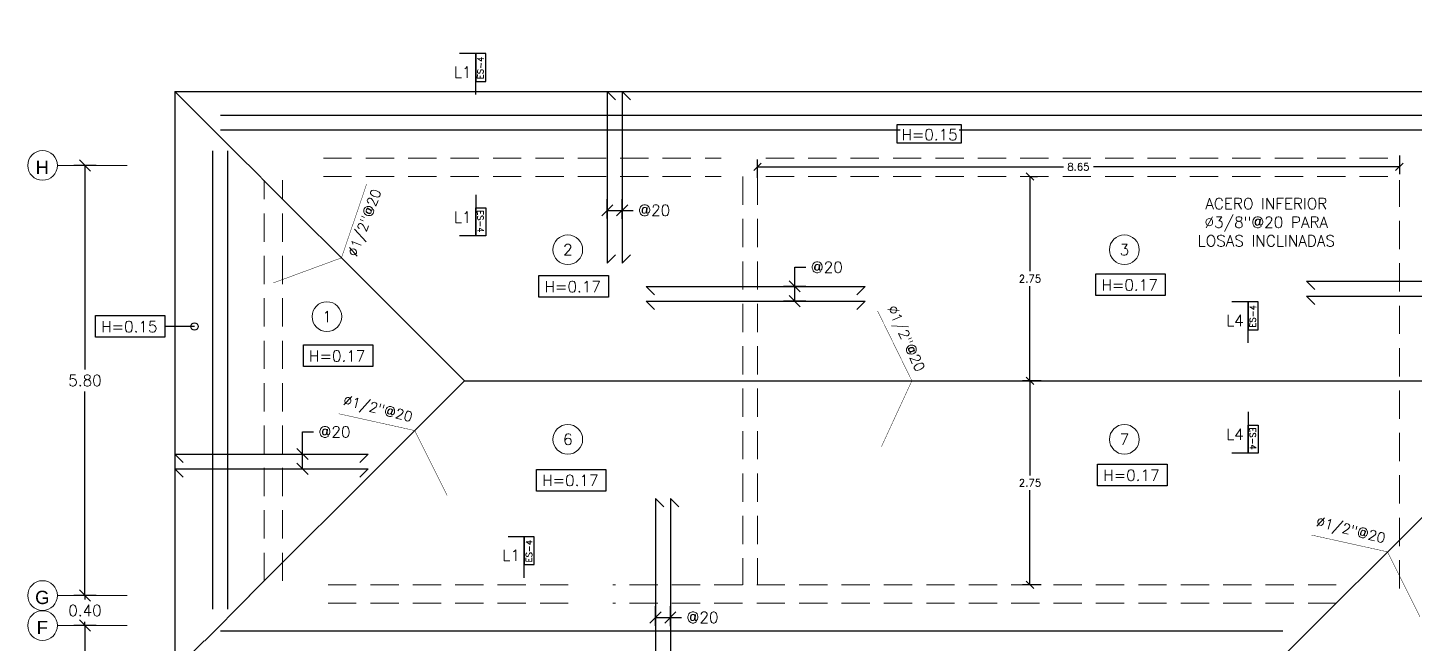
# Model space of a CAD drawing. Header units: metres. Extents: x -44 to 358, y -286 to 66.
# Drawn here: x 112.18 to 130.87, y -26.57 to -18.27 of the extents above; entities that cross this region are included whole.
import ezdxf
from ezdxf.enums import TextEntityAlignment as Align

# ---------------------------------------------------------------- set-up
doc = ezdxf.new("R2010")
doc.units = ezdxf.units.M
doc.header["$LTSCALE"] = 0.3
doc.header["$PDMODE"] = 3
doc.linetypes.add('Grid Line 1_2_', pattern=[22.225, 12.7, -3.175, 3.175, -3.175])
doc.linetypes.add('HIDDEN', pattern=[9.525, 6.35, -3.175])
for name, color, linetype, lineweight in [('0-S-GRID', 1, 'Continuous', 9), ('0-S-GRID-IDEN', 1, 'Continuous', 9), ('Columnas', 7, 'Continuous', 18), ('VIGAS', 1, 'HIDDEN', 15)]:
    doc.layers.add(name, color=color, linetype=linetype, lineweight=lineweight)
for name, color, linetype in [('ACERO', 5, 'Continuous'), ('BP', 3, 'Continuous'), ('DIMCOL', 4, 'Continuous'), ('DIMTEXTO', 4, 'Continuous'), ('REBAR', 5, 'Continuous'), ('TEXTOS', 4, 'Continuous')]:
    doc.layers.add(name, color=color, linetype=linetype)
doc.styles.add('Arial_2', font='arial.ttf', dxfattribs={"height": 0.2})
doc.styles.add('SMPLEX', font='simplex.shx')
doc.dimstyles.new('DIM-50', dxfattribs={"dimscale": 0.5, "dimtxt": 0.2, "dimasz": 0.2, "dimexe": 0.2, "dimexo": 0.2, "dimgap": 0.1, "dimtad": 0, "dimtih": 1, "dimtoh": 1, "dimzin": 0, "dimdsep": 46, "dimtxsty": 'SMPLEX', "dimblk1": 'OBLIQUE', "dimblk2": 'OBLIQUE', "dimsah": 1, "dimcen": 0.2, "dimclrd": 4, "dimclre": 4, "dimclrt": 4, "dimadec": 0, "dimazin": 0, "dimtfac": 1, "dimtmove": 0, "dimatfit": 3, "dimldrblk": 'OPEN30', "dimfxl": 0.3, "dimfxlon": 1, "dimtfill": 1, "dimtolj": 1, "dimtzin": 0, "dimarcsym": 0})
doc.dimstyles.new('DIM-75', dxfattribs={"dimscale": 0.75, "dimtxt": 0.2, "dimasz": 0.2, "dimexe": 0.2, "dimexo": 0.2, "dimgap": 0.1, "dimtad": 0, "dimtih": 1, "dimtoh": 1, "dimzin": 0, "dimdsep": 46, "dimtxsty": 'SMPLEX', "dimblk1": 'OBLIQUE', "dimblk2": 'OBLIQUE', "dimsah": 1, "dimcen": 0.2, "dimclrd": 4, "dimclre": 4, "dimclrt": 4, "dimadec": 0, "dimazin": 0, "dimtfac": 1, "dimtmove": 0, "dimatfit": 3, "dimldrblk": 'OBLIQUE', "dimfxl": 0.2, "dimfxlon": 1, "dimtfill": 1, "dimtolj": 1, "dimtzin": 0, "dimarcsym": 0})

# ---------------------------------------------------------------- blocks, each defined once
blk = doc.blocks.new('_OBLIQUE')
at = {"color": 0, "linetype": 'ByBlock'}
blk.add_line((-0.5, -0.5), (0.5, 0.5), dxfattribs=at)
blk = doc.blocks.new('*D1025')
at = {"layer": 'DEFPOINTS', "color": 0, "ltscale": 0.2, "transparency": 16777216}
for p in [(112.955, -26.328), (113.268, -26.328), (113.268, -31.922)]:
    blk.add_point(p, dxfattribs=at)
at = {"layer": 'DIMTEXTO', "color": 4, "lineweight": -2, "ltscale": 0.2, "transparency": 16777216}
for p, q in [((113.105, -26.328), (112.805, -26.328)), ((112.955, -26.328), (112.955, -28.975)), ((112.955, -31.922), (112.955, -29.275)), ((113.105, -31.922), (112.805, -31.922))]:
    blk.add_line(p, q, dxfattribs=at)
at = {"layer": 'DIMTEXTO', "color": 4, "lineweight": -2, "ltscale": 0.2, "transparency": 16777216, "xscale": 0.15, "yscale": 0.15, "zscale": 0.15}
for p, rotation in [((112.955, -26.328), 90), ((112.955, -31.922), 270)]:
    blk.add_blockref('_OBLIQUE', p, dxfattribs=dict(at, rotation=rotation))
at = {"layer": 'DIMTEXTO', "color": 4, "ltscale": 0.2, "transparency": 16777216, "insert": (112.955, -29.125), "char_height": 0.15, "attachment_point": 5, "style": 'SMPLEX', "bg_fill": 3, "box_fill_scale": 1.1, "bg_fill_color": 256, "bg_fill_true_color": 13158600, "bg_fill_transparency": 0}
blk.add_mtext('\\A1;5.59', dxfattribs=at)
blk = doc.blocks.new('*D1026')
at = {"layer": 'DEFPOINTS', "color": 0, "ltscale": 0.2, "transparency": 16777216}
for p in [(112.955, -25.924), (113.268, -25.924), (113.268, -26.328)]:
    blk.add_point(p, dxfattribs=at)
at = {"layer": 'DIMTEXTO', "color": 4, "lineweight": -2, "ltscale": 0.2, "transparency": 16777216}
for p, q in [((112.955, -25.924), (112.955, -25.774)), ((113.105, -25.924), (112.805, -25.924)), ((112.955, -25.924), (112.955, -25.976)), ((113.105, -26.328), (112.805, -26.328)), ((112.955, -26.328), (112.955, -26.276)), ((112.955, -26.328), (112.955, -26.478))]:
    blk.add_line(p, q, dxfattribs=at)
at = {"layer": 'DIMTEXTO', "color": 4, "lineweight": -2, "ltscale": 0.2, "transparency": 16777216, "xscale": 0.15, "yscale": 0.15, "zscale": 0.15}
for p, rotation in [((112.955, -25.924), 270), ((112.955, -26.328), 90)]:
    blk.add_blockref('_OBLIQUE', p, dxfattribs=dict(at, rotation=rotation))
at = {"layer": 'DIMTEXTO', "color": 4, "ltscale": 0.2, "transparency": 16777216, "insert": (112.955, -26.126), "char_height": 0.15, "attachment_point": 5, "style": 'SMPLEX', "bg_fill": 3, "box_fill_scale": 1.1, "bg_fill_color": 256, "bg_fill_true_color": 13158600, "bg_fill_transparency": 0}
blk.add_mtext('\\A1;0.40', dxfattribs=at)
blk = doc.blocks.new('*D1027')
at = {"layer": 'DEFPOINTS', "color": 0, "ltscale": 0.2, "transparency": 16777216}
for p in [(112.955, -20.128), (113.268, -20.128), (113.268, -25.924)]:
    blk.add_point(p, dxfattribs=at)
at = {"layer": 'DIMTEXTO', "color": 4, "lineweight": -2, "ltscale": 0.2, "transparency": 16777216}
for p, q in [((113.105, -20.128), (112.805, -20.128)), ((112.955, -20.128), (112.955, -22.876)), ((112.955, -25.924), (112.955, -23.176)), ((113.105, -25.924), (112.805, -25.924))]:
    blk.add_line(p, q, dxfattribs=at)
at = {"layer": 'DIMTEXTO', "color": 4, "lineweight": -2, "ltscale": 0.2, "transparency": 16777216, "xscale": 0.15, "yscale": 0.15, "zscale": 0.15}
for p, rotation in [((112.955, -20.128), 90), ((112.955, -25.924), 270)]:
    blk.add_blockref('_OBLIQUE', p, dxfattribs=dict(at, rotation=rotation))
at = {"layer": 'DIMTEXTO', "color": 4, "ltscale": 0.2, "transparency": 16777216, "insert": (112.955, -23.026), "char_height": 0.15, "attachment_point": 5, "style": 'SMPLEX', "bg_fill": 3, "box_fill_scale": 1.1, "bg_fill_color": 256, "bg_fill_true_color": 13158600, "bg_fill_transparency": 0}
blk.add_mtext('\\A1;5.80', dxfattribs=at)
blk = doc.blocks.new('*D1033')
at = {"layer": 'DEFPOINTS', "color": 0, "transparency": 16777216}
for p in [(115.213, -24.017), (115.886, -24.017), (115.213, -24.217)]:
    blk.add_point(p, dxfattribs=at)
at = {"layer": 'DIMTEXTO', "color": 4, "lineweight": -2, "transparency": 16777216}
for p, q in [((115.886, -24.017), (115.886, -23.719)), ((115.886, -23.719), (116.036, -23.719)), ((115.736, -24.017), (116.036, -24.017)), ((115.886, -24.217), (115.886, -24.017)), ((115.736, -24.217), (116.036, -24.217))]:
    blk.add_line(p, q, dxfattribs=at)
at = {"layer": 'DIMTEXTO', "color": 4, "lineweight": -2, "transparency": 16777216, "xscale": 0.15, "yscale": 0.15, "zscale": 0.15}
for p, rotation in [((115.886, -24.017), 90), ((115.886, -24.217), 270)]:
    blk.add_blockref('_OBLIQUE', p, dxfattribs=dict(at, rotation=rotation))
at = {"layer": 'DIMTEXTO', "color": 4, "transparency": 16777216, "insert": (116.318, -23.719), "char_height": 0.15, "attachment_point": 5, "style": 'SMPLEX', "bg_fill": 3, "box_fill_scale": 1.1, "bg_fill_color": 256, "bg_fill_true_color": 13158600, "bg_fill_transparency": 0}
blk.add_mtext('\\A1;@20', dxfattribs=at)
blk = doc.blocks.new('*D1046')
at = {"layer": 'ACERO', "color": 4, "lineweight": -2, "ltscale": 0.2, "transparency": 16777216}
for p, q in [((125.69, -20.278), (125.79, -20.278)), ((125.69, -20.278), (125.69, -21.554)), ((125.69, -23.03), (125.69, -21.754)), ((125.69, -23.03), (125.79, -23.03))]:
    blk.add_line(p, q, dxfattribs=at)
at = {"layer": 'DEFPOINTS', "color": 0, "ltscale": 0.2, "transparency": 16777216}
for p in [(125.69, -20.278), (125.69, -23.03), (125.69, -23.03)]:
    blk.add_point(p, dxfattribs=at)
at = {"layer": 'ACERO', "color": 4, "lineweight": -2, "ltscale": 0.2, "transparency": 16777216, "xscale": 0.1, "yscale": 0.1, "zscale": 0.1}
for p, rotation in [((125.69, -20.278), 90), ((125.69, -23.03), 270)]:
    blk.add_blockref('_OBLIQUE', p, dxfattribs=dict(at, rotation=rotation))
at = {"layer": 'ACERO', "color": 4, "ltscale": 0.2, "transparency": 16777216, "insert": (125.69, -21.654), "char_height": 0.1, "attachment_point": 5, "style": 'SMPLEX', "bg_fill": 3, "box_fill_scale": 1.1, "bg_fill_color": 256, "bg_fill_true_color": 13158600, "bg_fill_transparency": 0}
blk.add_mtext('\\A1;2.75', dxfattribs=at)
blk = doc.blocks.new('_Open30')
at = {"color": 0, "lineweight": -2}
for p, q in [((-1, 0.27), (0, 0)), ((0, 0), (-1, -0.27)), ((0, 0), (-1, 0))]:
    blk.add_line(p, q, dxfattribs=at)
blk = doc.blocks.new('*D1047')
at = {"layer": 'ACERO', "color": 4, "lineweight": -2, "ltscale": 0.2, "transparency": 16777216}
for p, q in [((122.019, -20.296), (122.019, -20.046)), ((122.019, -20.146), (126.141, -20.146)), ((130.668, -20.146), (126.546, -20.146)), ((130.668, -19.996), (130.668, -20.246))]:
    blk.add_line(p, q, dxfattribs=at)
at = {"layer": 'DEFPOINTS', "color": 0, "ltscale": 0.2, "transparency": 16777216}
for p in [(130.668, 0), (130.668, -20.146), (122.019, -20.508)]:
    blk.add_point(p, dxfattribs=at)
at = {"layer": 'ACERO', "color": 4, "lineweight": -2, "ltscale": 0.2, "transparency": 16777216, "xscale": 0.1, "yscale": 0.1, "zscale": 0.1, "rotation": 180}
blk.add_blockref('_OBLIQUE', (122.019, -20.146), dxfattribs=at)
at = {"layer": 'ACERO', "color": 4, "lineweight": -2, "ltscale": 0.2, "transparency": 16777216, "xscale": 0.1, "yscale": 0.1, "zscale": 0.1}
blk.add_blockref('_OBLIQUE', (130.668, -20.146), dxfattribs=at)
at = {"layer": 'ACERO', "color": 4, "ltscale": 0.2, "transparency": 16777216, "insert": (126.343, -20.146), "char_height": 0.1, "attachment_point": 5, "style": 'SMPLEX', "bg_fill": 3, "box_fill_scale": 1.1, "bg_fill_color": 256, "bg_fill_true_color": 13158600, "bg_fill_transparency": 0}
blk.add_mtext('\\A1;8.65', dxfattribs=at)
blk = doc.blocks.new('*D1055')
at = {"layer": 'DEFPOINTS', "color": 0, "transparency": 16777216}
for p in [(119.994, -20.733), (119.994, -20.994), (120.194, -20.999)]:
    blk.add_point(p, dxfattribs=at)
at = {"layer": 'DIMTEXTO', "color": 4, "lineweight": -2, "transparency": 16777216}
for p, q in [((119.994, -20.844), (119.994, -20.583)), ((119.994, -20.733), (120.194, -20.733)), ((120.194, -20.849), (120.194, -20.583)), ((120.194, -20.733), (120.344, -20.733))]:
    blk.add_line(p, q, dxfattribs=at)
at = {"layer": 'DIMTEXTO', "color": 4, "lineweight": -2, "transparency": 16777216, "xscale": 0.15, "yscale": 0.15, "zscale": 0.15, "rotation": 180}
blk.add_blockref('_OBLIQUE', (119.994, -20.733), dxfattribs=at)
at = {"layer": 'DIMTEXTO', "color": 4, "lineweight": -2, "transparency": 16777216, "xscale": 0.15, "yscale": 0.15, "zscale": 0.15}
blk.add_blockref('_OBLIQUE', (120.194, -20.733), dxfattribs=at)
at = {"layer": 'DIMTEXTO', "color": 4, "transparency": 16777216, "insert": (120.626, -20.733), "char_height": 0.15, "attachment_point": 5, "style": 'SMPLEX', "bg_fill": 3, "box_fill_scale": 1.1, "bg_fill_color": 256, "bg_fill_true_color": 13158600, "bg_fill_transparency": 0}
blk.add_mtext('\\A1;@20', dxfattribs=at)
blk = doc.blocks.new('*D1063')
at = {"layer": 'DEFPOINTS', "color": 0, "ltscale": 0.2, "transparency": 16777216}
for p in [(126.091, -23.03), (125.69, -25.778), (126.091, -25.778)]:
    blk.add_point(p, dxfattribs=at)
at = {"layer": 'DIMTEXTO', "color": 4, "lineweight": -2, "ltscale": 0.2, "transparency": 16777216}
for p, q in [((125.84, -23.03), (125.59, -23.03)), ((125.69, -23.03), (125.69, -24.304)), ((125.69, -25.778), (125.69, -24.504)), ((125.84, -25.778), (125.59, -25.778))]:
    blk.add_line(p, q, dxfattribs=at)
at = {"layer": 'DIMTEXTO', "color": 4, "lineweight": -2, "ltscale": 0.2, "transparency": 16777216, "xscale": 0.1, "yscale": 0.1, "zscale": 0.1}
for p, rotation in [((125.69, -23.03), 90), ((125.69, -25.778), 270)]:
    blk.add_blockref('_OBLIQUE', p, dxfattribs=dict(at, rotation=rotation))
at = {"layer": 'DIMTEXTO', "color": 4, "ltscale": 0.2, "transparency": 16777216, "insert": (125.69, -24.404), "char_height": 0.1, "attachment_point": 5, "style": 'SMPLEX', "bg_fill": 3, "box_fill_scale": 1.1, "bg_fill_color": 256, "bg_fill_true_color": 13158600, "bg_fill_transparency": 0}
blk.add_mtext('\\A1;2.75', dxfattribs=at)
blk = doc.blocks.new('*D1096')
at = {"layer": 'DEFPOINTS', "color": 0, "transparency": 16777216}
for p in [(120.644, -26.219), (120.644, -26.481), (120.844, -26.485)]:
    blk.add_point(p, dxfattribs=at)
at = {"layer": 'DIMTEXTO', "color": 4, "lineweight": -2, "transparency": 16777216}
for p, q in [((120.644, -26.331), (120.644, -26.069)), ((120.844, -26.335), (120.844, -26.069)), ((120.644, -26.219), (120.844, -26.219)), ((120.844, -26.219), (120.994, -26.219))]:
    blk.add_line(p, q, dxfattribs=at)
at = {"layer": 'DIMTEXTO', "color": 4, "lineweight": -2, "transparency": 16777216, "xscale": 0.15, "yscale": 0.15, "zscale": 0.15, "rotation": 180}
blk.add_blockref('_OBLIQUE', (120.644, -26.219), dxfattribs=at)
at = {"layer": 'DIMTEXTO', "color": 4, "lineweight": -2, "transparency": 16777216, "xscale": 0.15, "yscale": 0.15, "zscale": 0.15}
blk.add_blockref('_OBLIQUE', (120.844, -26.219), dxfattribs=at)
at = {"layer": 'DIMTEXTO', "color": 4, "transparency": 16777216, "insert": (121.277, -26.219), "char_height": 0.15, "attachment_point": 5, "style": 'SMPLEX', "bg_fill": 3, "box_fill_scale": 1.1, "bg_fill_color": 256, "bg_fill_true_color": 13158600, "bg_fill_transparency": 0}
blk.add_mtext('\\A1;@20', dxfattribs=at)
blk = doc.blocks.new('*D1099')
at = {"layer": 'DEFPOINTS', "color": 0, "transparency": 16777216}
for p in [(123.053, -21.757), (122.52, -21.957), (123.053, -21.957)]:
    blk.add_point(p, dxfattribs=at)
at = {"layer": 'DIMTEXTO', "color": 4, "lineweight": -2, "transparency": 16777216}
for p, q in [((122.52, -21.757), (122.52, -21.5)), ((122.52, -21.5), (122.67, -21.5)), ((122.67, -21.757), (122.37, -21.757)), ((122.52, -21.957), (122.52, -21.757)), ((122.67, -21.957), (122.37, -21.957))]:
    blk.add_line(p, q, dxfattribs=at)
at = {"layer": 'DIMTEXTO', "color": 4, "lineweight": -2, "transparency": 16777216, "xscale": 0.15, "yscale": 0.15, "zscale": 0.15}
for p, rotation in [((122.52, -21.757), 90), ((122.52, -21.957), 270)]:
    blk.add_blockref('_OBLIQUE', p, dxfattribs=dict(at, rotation=rotation))
at = {"layer": 'DIMTEXTO', "color": 4, "transparency": 16777216, "insert": (122.952, -21.5), "char_height": 0.15, "attachment_point": 5, "style": 'SMPLEX', "bg_fill": 3, "box_fill_scale": 1.1, "bg_fill_color": 256, "bg_fill_true_color": 13158600, "bg_fill_transparency": 0}
blk.add_mtext('\\A1;@20', dxfattribs=at)

msp = doc.modelspace()

# ---------------------------------------------------------------- linework, layer by layer
at = {"layer": '0-S-GRID-IDEN'}
for centre, radius in [((112.3836726, -20.1277409), 0.2), ((119.4617429, -21.2638766), 0.20025), ((126.9617429, -21.2638766), 0.20025), ((116.2157563, -22.1654016), 0.20025), ((119.4617429, -23.8188458), 0.20025), ((126.9617429, -23.8188458), 0.20025), ((112.3836726, -25.9235269), 0.2), ((112.3836726, -26.3277409), 0.2)]:
    msp.add_circle(centre, radius, dxfattribs=at)
at = {"layer": 'ACERO'}
for points in [[(120.1060221, -19.2423709), (119.993522, -19.129871), (119.993522, -21.4437608), (120.106022, -21.3312608)], [(120.3060221, -19.2423708), (120.1935221, -19.1298709), (120.1935221, -21.4437607), (120.306022, -21.3312607)], [(120.631116, -21.8694255), (120.518616, -21.7569254), (123.468616, -21.7569254), (123.356116, -21.8694254)], [(129.5305159, -21.8016075), (129.418016, -21.6891074), (132.368016, -21.6891074), (132.2555159, -21.8016074)], [(120.6311159, -22.0694255), (120.5186159, -21.9569255), (123.4686159, -21.9569255), (123.3561159, -22.0694254)], [(129.5305158, -22.0016075), (129.4180159, -21.8891075), (132.3680159, -21.8891075), (132.2555158, -22.0016074)], [(114.280516, -24.129219), (114.168016, -24.016719), (116.7700797, -24.016719), (116.6575797, -24.1292189)], [(114.2805159, -24.329219), (114.1680159, -24.216719), (116.7700796, -24.216719), (116.6575796, -24.3292189)], [(120.7568828, -24.7284811), (120.6443827, -24.6159811), (120.6443827, -26.929871), (120.7568827, -26.8173709)], [(120.9568827, -24.728481), (120.8443827, -24.615981), (120.8443827, -26.9298709), (120.9568826, -26.8173708)]]:
    msp.add_lwpolyline(points, dxfattribs=at)
at = {"layer": 'BP', "ltscale": 0.2}
msp.add_line((114.1680159, -19.129871), (114.1680159, -26.929871), dxfattribs=at)
at = {"layer": 'DIMTEXTO', "color": 4}
for points in [[(119.0715457, -21.6126419), (120.0083011, -21.6126419), (120.0083011, -21.9038688), (119.0715457, -21.9038688)], [(126.5768813, -21.5898775), (127.5136367, -21.5898775), (127.5136367, -21.8811043), (126.5768813, -21.8811043)], [(113.0967647, -22.1520062), (114.0335201, -22.1520062), (114.0335201, -22.4432331), (113.0967647, -22.4432331)], [(115.8980064, -22.5472853), (116.8347618, -22.5472853), (116.8347618, -22.8385122), (115.8980064, -22.8385122)], [(119.0396812, -24.2238239), (119.9764366, -24.2238239), (119.9764366, -24.5150507), (119.0396812, -24.5150507)], [(126.6008632, -24.154153), (127.5376186, -24.154153), (127.5376186, -24.4453798), (126.6008632, -24.4453798)]]:
    msp.add_lwpolyline(points, close=True, dxfattribs=at)
at = {"layer": 'REBAR', "color": 6, "const_width": 0.00576}
for points in [[(115.492866, -21.7109907), (116.4113006, -21.3731556), (116.7503927, -20.3803793)], [(123.6878664, -23.9181878), (124.0984123, -23.029871), (123.6361878, -22.0880978)], [(117.8356505, -24.5752937), (117.3977467, -23.7001394), (116.3734117, -23.473587)], [(130.94622, -26.2102368), (130.5083162, -25.3350826), (129.4839812, -25.1085302)]]:
    msp.add_lwpolyline(points, dxfattribs=at)
at = {"layer": 'TEXTOS', "color": 6, "linetype": 'Continuous', "ltscale": 0.01}
for p, q in [((118.3567957, -18.6187261), (118.0033045, -18.6187263)), ((118.3567957, -21.0767509), (118.0033045, -21.0767506)), ((128.764644, -21.9658123), (128.4111527, -21.9658126)), ((128.764644, -24.0043447), (128.4111527, -24.0043444)), ((119.0105993, -25.1315043), (118.657108, -25.1315046))]:
    msp.add_line(p, q, dxfattribs=at)
at = {"layer": 'TEXTOS', "color": 5, "linetype": 'Continuous', "ltscale": 0.01}
for p, q in [((118.2207591, -19.1729281), (118.2207595, -18.6187262)), ((118.2207591, -20.5225489), (118.2207595, -21.0767508)), ((128.6286073, -22.5200143), (128.6286077, -21.9658124)), ((128.6286073, -23.4501426), (128.6286077, -24.0043446)), ((118.8745626, -25.6857063), (118.8745631, -25.1315044))]:
    msp.add_line(p, q, dxfattribs=at)
at = {"layer": 'TEXTOS', "color": 8, "linetype": 'Continuous', "ltscale": 0.01}
for points in [[(118.3567931, -18.6187263), (118.2207591, -18.6187262), (118.2207588, -18.9947298), (118.3567928, -18.9947299)], [(118.3567931, -21.0767507), (118.2207591, -21.0767508), (118.2207588, -20.7007472), (118.3567928, -20.7007471)], [(128.7646413, -21.9658125), (128.6286073, -21.9658124), (128.628607, -22.341816), (128.764641, -22.3418161)], [(128.7646413, -24.0043445), (128.6286073, -24.0043446), (128.628607, -23.6283409), (128.764641, -23.6283408)], [(119.0105966, -25.1315045), (118.8745626, -25.1315044), (118.8745623, -25.507508), (119.0105963, -25.5075081)]]:
    msp.add_lwpolyline(points, close=True, dxfattribs=at)
at = {"layer": 'VIGAS', "ltscale": 0.2}
for p, q in [((116.168016, -20.0277409), (121.5303173, -20.0277409)), ((122.1303173, -20.0277409), (130.668016, -20.0277409)), ((115.368016, -25.7277409), (115.368016, -20.3277409)), ((115.618016, -25.7277409), (115.618016, -20.3277409)), ((116.168016, -20.2777409), (121.5303173, -20.2777409)), ((121.818616, -20.2777409), (121.818616, -25.7777409)), ((122.018616, -20.2777409), (122.018616, -25.7777409)), ((122.1303173, -20.2777409), (130.668016, -20.2777409)), ((130.668016, -25.8277409), (130.668016, -20.3277409)), ((119.4686629, -25.7777409), (116.168016, -25.7777409)), ((129.818016, -25.7777409), (120.0686629, -25.7777409)), ((119.4686629, -26.0277409), (116.168016, -26.0277409)), ((129.818016, -26.0277409), (120.0686629, -26.0277409))]:
    msp.add_line(p, q, dxfattribs=at)

# ---------------------------------------------------------------- texts
at = {"layer": 'DIMTEXTO', "style": 'SMPLEX'}
for s, p in [('2', (119.4617429, -21.2638766)), ('3', (126.9617429, -21.2638766)), ('1', (116.2157563, -22.1654016)), ('6', (119.4617429, -23.8188458)), ('7', (126.9617429, -23.8188458))]:
    msp.add_text(s, height=0.15, dxfattribs=at).set_placement(p, align=Align.MIDDLE_CENTER)
at = {"layer": 'DIMTEXTO', "char_height": 0.1785937, "width": 0.168354375, "attachment_point": 5, "style": 'Arial_2'}
for s, insert in [('H', (112.3799883, -20.1546686)), ('G', (112.3799883, -25.9504547)), ('F', (112.3799883, -26.3546686))]:
    msp.add_mtext(s, dxfattribs=dict(at, insert=insert))
at = {"layer": 'TEXTOS', "color": 4, "ltscale": 0.5, "char_height": 0.08249794, "attachment_point": 5, "style": 'SMPLEX'}
for insert, rotation in [((118.2852195, -18.8142288), 89.2226415), ((118.2852195, -20.8812482), 270.7773585), ((128.6930677, -22.1613151), 89.2226415), ((128.6930677, -23.8088419), 270.7773585), ((118.939023, -25.3270071), 89.2226415)]:
    msp.add_mtext('ES-4', dxfattribs=dict(at, insert=insert, rotation=rotation))

# ---------------------------------------------------------------- dimensions: what is measured, and where the dimension line sits
at = {"layer": 'DIMTEXTO', "ltscale": 0.2}
dim = msp.add_linear_dim(base=(112.9545814, -26.3277409), p1=(113.2679148, -31.9222797), p2=(113.2679148, -26.3277409), angle=90, dimstyle='DIM-75', override={"dimtmove": 1}, dxfattribs=at)
dim.commit()
dim.dimension.update_dxf_attribs({"geometry": '*D1025', "text_midpoint": (112.9545814, -29.1250103)})

# ---------------------------------------------------------------- leaders
msp.add_leader([(114.4311442, -22.2976196), (114.0335201, -22.2976197)], dimstyle='DIM-50', override={"dimldrblk": 'DotBlank'}, dxfattribs=at)

# ---------------------------------------------------------------- wipeouts: each hides what was drawn before it
msp.add_wipeout([(114.5488458, -25.9265835), (115.2998671, -25.9245437), (115.3019074, -26.5322835), (114.557225, -26.540662)]).dxf.layer = 'Columnas'

# ---------------------------------------------------------------- next in the draw order: linework, layer by layer
at = {"layer": 'ACERO'}
msp.add_line((129.0958192, -26.405882), (114.7801602, -26.405882), dxfattribs=at)

# ---------------------------------------------------------------- next in the draw order: texts
at = {"layer": 'DIMCOL', "color": 4, "char_height": 0.135, "attachment_point": 5, "style": 'SMPLEX', "bg_fill": 3, "box_fill_scale": 1.1, "bg_fill_color": 256, "bg_fill_true_color": 13158600, "bg_fill_transparency": 0}
for insert, rotation in [((116.7410027, -20.9075609), 69.29318586), ((124.0023218, -22.4675113), 294.29318586), ((116.898366, -23.4242757), 345.67991095), ((130.0089355, -25.0592189), 345.67991095)]:
    msp.add_mtext('\\A1;∅1/2"@20', dxfattribs=dict(at, insert=insert, rotation=rotation))
at = {"layer": 'DIMTEXTO', "color": 4, "lineweight": -3, "char_height": 0.14999625, "attachment_point": 5, "style": 'SMPLEX', "bg_fill": 3, "box_fill_scale": 1.1, "bg_fill_color": 256, "bg_fill_true_color": 13158600, "bg_fill_transparency": 0}
for s, insert in [('L1', (118.0443209, -18.8705648)), ('L4', (128.4521691, -22.2176511)), ('L4', (128.4521691, -23.7525059)), ('L1', (118.6981244, -25.3833431))]:
    msp.add_mtext(s, dxfattribs=dict(at, insert=insert))
at = {"layer": 'DIMTEXTO', "color": 4, "char_height": 0.15, "attachment_point": 5, "rotation": 0.00000001, "style": 'SMPLEX', "bg_fill": 3, "box_fill_scale": 1.1, "bg_fill_color": 256, "bg_fill_true_color": 13158600, "bg_fill_transparency": 0}
for insert in [(119.5276631, -21.7613952), (127.0329987, -21.7386308), (119.4957986, -24.3725772), (127.0569806, -24.3029063)]:
    msp.add_mtext('\\A1;H=0.17', dxfattribs=dict(at, insert=insert))

# ---------------------------------------------------------------- next in the draw order: dimensions: what is measured, and where the dimension line sits
at = {"layer": 'ACERO', "ltscale": 0.2}
dim = msp.add_linear_dim(base=(125.6902745, -23.029871), p1=(125.6902745, -20.2777409), p2=(125.6902745, -23.029871), angle=90, dimstyle='DIM-50', dxfattribs=at)
dim.commit()
dim.dimension.update_dxf_attribs({"geometry": '*D1046', "text_midpoint": (125.6902745, -21.6538059)})
at = {"layer": 'DIMTEXTO'}
for base, p1, p2, angle, picture, middle in [((119.993522, -20.7327464), (120.1935221, -20.998513), (119.993522, -20.9944539), 359.99997427, '*D1055', (120.6256649, -20.7327464)), ((122.5199301, -21.9569255), (123.0530509, -21.7569254), (123.0530508, -21.9569255), 89.99997427, '*D1099', (122.952073, -21.4999575))]:
    dim = msp.add_linear_dim(base=base, p1=p1, p2=p2, angle=angle, text='@20', dimstyle='DIM-75', dxfattribs=at)
    dim.commit()
    dim.dimension.update_dxf_attribs({"geometry": picture, "text_midpoint": middle, "dimtype": 160})
at = {"layer": 'DIMTEXTO', "ltscale": 0.2}
dim = msp.add_linear_dim(base=(112.9545814, -25.9235269), p1=(113.2679148, -26.3277409), p2=(113.2679148, -25.9235269), angle=90, dimstyle='DIM-75', override={"dimtmove": 1}, dxfattribs=at)
dim.commit()
dim.dimension.update_dxf_attribs({"geometry": '*D1026', "text_midpoint": (112.9545814, -26.1256339)})

# ---------------------------------------------------------------- next in the draw order: wipeouts: each hides what was drawn before it
msp.add_wipeout([(114.5775614, -19.9324291), (115.3285826, -19.9303894), (115.330623, -20.5381291), (114.5859405, -20.5465076)]).dxf.layer = 'Columnas'

# ---------------------------------------------------------------- next in the draw order: linework, layer by layer
at = {"layer": '0-S-GRID', "linetype": 'Grid Line 1_2_'}
for p, q in [((112.5836726, -26.3277409), (113.5236726, -26.3277409)), ((112.5836727, -26.3277409), (113.5236727, -26.3277409))]:
    msp.add_line(p, q, dxfattribs=at)
at = {"layer": 'ACERO', "ltscale": 0.2}
for p, q in [((114.6801727, -26.1076604), (114.6801727, -19.9321504)), ((114.8801727, -26.1076604), (114.8801727, -19.9321504))]:
    msp.add_line(p, q, dxfattribs=at)
at = {"layer": 'BP', "ltscale": 0.2}
for p, q in [((114.168016, -19.129871), (118.068016, -23.029871)), ((114.168016, -26.929871), (118.068016, -23.029871)), ((118.068016, -23.029871), (132.8180161, -23.029871)), ((128.9147555, -26.929871), (132.8180161, -23.029871))]:
    msp.add_line(p, q, dxfattribs=at)

# ---------------------------------------------------------------- next in the draw order: dimensions: what is measured, and where the dimension line sits
at = {"layer": 'ACERO', "ltscale": 0.2}
dim = msp.add_linear_dim(base=(130.668016, -20.1460074), p1=(122.018616, -20.5083354), p2=(130.668016, 0), dimstyle='DIM-50', dxfattribs=at)
dim.commit()
dim.dimension.update_dxf_attribs({"geometry": '*D1047', "text_midpoint": (126.343316, -20.1460074)})
at = {"layer": 'DIMTEXTO', "ltscale": 0.2}
dim = msp.add_linear_dim(base=(112.9545814, -20.1277409), p1=(113.2679148, -25.9235269), p2=(113.2679148, -20.1277409), angle=90, dimstyle='DIM-75', override={"dimtmove": 1}, dxfattribs=at)
dim.commit()
dim.dimension.update_dxf_attribs({"geometry": '*D1027', "text_midpoint": (112.9545814, -23.0256339)})
at = {"layer": 'DIMTEXTO'}
dim = msp.add_linear_dim(base=(120.6443827, -26.2188566), p1=(120.8443827, -26.4846232), p2=(120.6443827, -26.4805641), angle=359.99997427, text='@20', dimstyle='DIM-75', dxfattribs=at)
dim.commit()
dim.dimension.update_dxf_attribs({"geometry": '*D1096', "text_midpoint": (121.2765256, -26.2188566), "dimtype": 160})

# ---------------------------------------------------------------- next in the draw order: linework, layer by layer
at = {"layer": '0-S-GRID', "linetype": 'Grid Line 1_2_'}
for p, q in [((112.5836726, -20.1277409), (113.5236726, -20.1277409)), ((112.5836727, -20.1277409), (113.5236727, -20.1277409)), ((112.5836726, -25.9235269), (113.5236726, -25.9235269)), ((112.5836727, -25.9235269), (113.5236727, -25.9235269))]:
    msp.add_line(p, q, dxfattribs=at)
at = {"layer": 'ACERO'}
for p, q in [((141.4982874, -19.4538599), (114.7801602, -19.4538599)), ((141.4982874, -19.6538599), (114.7801602, -19.6538599))]:
    msp.add_line(p, q, dxfattribs=at)
at = {"layer": 'BP', "ltscale": 0.2}
msp.add_line((114.1680159, -19.129871), (142.2180161, -19.129871), dxfattribs=at)
at = {"layer": 'DIMTEXTO', "color": 4}
msp.add_lwpolyline([(123.9009553, -19.5780302), (124.7611284, -19.5780302), (124.7611284, -19.8270309), (123.9009553, -19.8270309)], close=True, dxfattribs=at)

# ---------------------------------------------------------------- next in the draw order: texts
at = {"layer": 'DIMTEXTO', "color": 4, "char_height": 0.15, "attachment_point": 5, "rotation": 0.00000001, "style": 'SMPLEX', "bg_fill": 3, "box_fill_scale": 1.1, "bg_fill_color": 256, "bg_fill_true_color": 13158600, "bg_fill_transparency": 0}
for s, insert in [('\\A1;ACERO INFERIOR\\P%%C3/8"@20 PARA \\PLOSAS INCLINADAS', (128.8750312, -20.8930946)), ('\\A1;H=0.15', (113.5528821, -22.3007596)), ('\\A1;H=0.17', (116.3541238, -22.6960386))]:
    msp.add_mtext(s, dxfattribs=dict(at, insert=insert))
at = {"layer": 'DIMTEXTO', "color": 4, "lineweight": -3, "insert": (118.0443209, -20.8249122), "char_height": 0.14999625, "attachment_point": 5, "style": 'SMPLEX', "bg_fill": 3, "box_fill_scale": 1.1, "bg_fill_color": 256, "bg_fill_true_color": 13158600, "bg_fill_transparency": 0}
msp.add_mtext('L1', dxfattribs=at)

# ---------------------------------------------------------------- next in the draw order: dimensions: what is measured, and where the dimension line sits
at = {"layer": 'DIMTEXTO', "ltscale": 0.2}
dim = msp.add_linear_dim(base=(125.6902745, -25.7777409), p1=(126.0905326, -23.029871), p2=(126.0905326, -25.7777409), angle=90, dimstyle='DIM-50', dxfattribs=at)
dim.commit()
dim.dimension.update_dxf_attribs({"geometry": '*D1063', "text_midpoint": (125.6902745, -24.4038059)})
at = {"layer": 'DIMTEXTO'}
dim = msp.add_linear_dim(base=(115.8859766, -24.0167191), p1=(115.2132229, -24.2167191), p2=(115.2132229, -24.0167191), angle=270.00002573, text='@20', dimstyle='DIM-75', dxfattribs=at)
dim.commit()
dim.dimension.update_dxf_attribs({"geometry": '*D1033', "text_midpoint": (116.3181194, -23.7190036), "dimtype": 160})

# ---------------------------------------------------------------- next in the draw order: texts
at = {"layer": 'DIMTEXTO', "color": 4, "insert": (124.3370219, -19.7127871), "char_height": 0.15, "attachment_point": 5, "rotation": 0.00000001, "style": 'SMPLEX', "bg_fill": 3, "box_fill_scale": 1.1, "bg_fill_color": 256, "bg_fill_true_color": 13158600, "bg_fill_transparency": 0}
msp.add_mtext('\\A1;H=0.15', dxfattribs=at)

doc.saveas('drawing.dxf')
